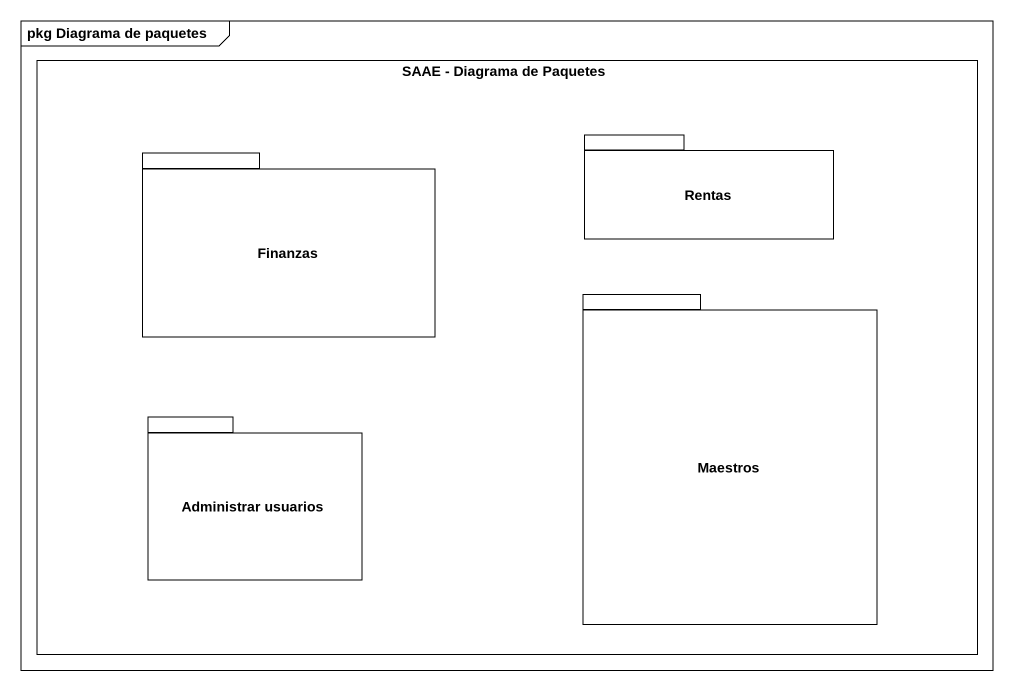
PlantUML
@startuml
mainframe pkg Diagrama de paquetes
rectangle "SAAE - Diagrama de Paquetes" as SAAE_Diagrama_de_Paquetes {
  package Finanzas {
  }
  package Rentas {
  }
  package Maestros {
  }
  package "Administrar usuarios" as Administrar_usuarios {
  }
}
@enduml
